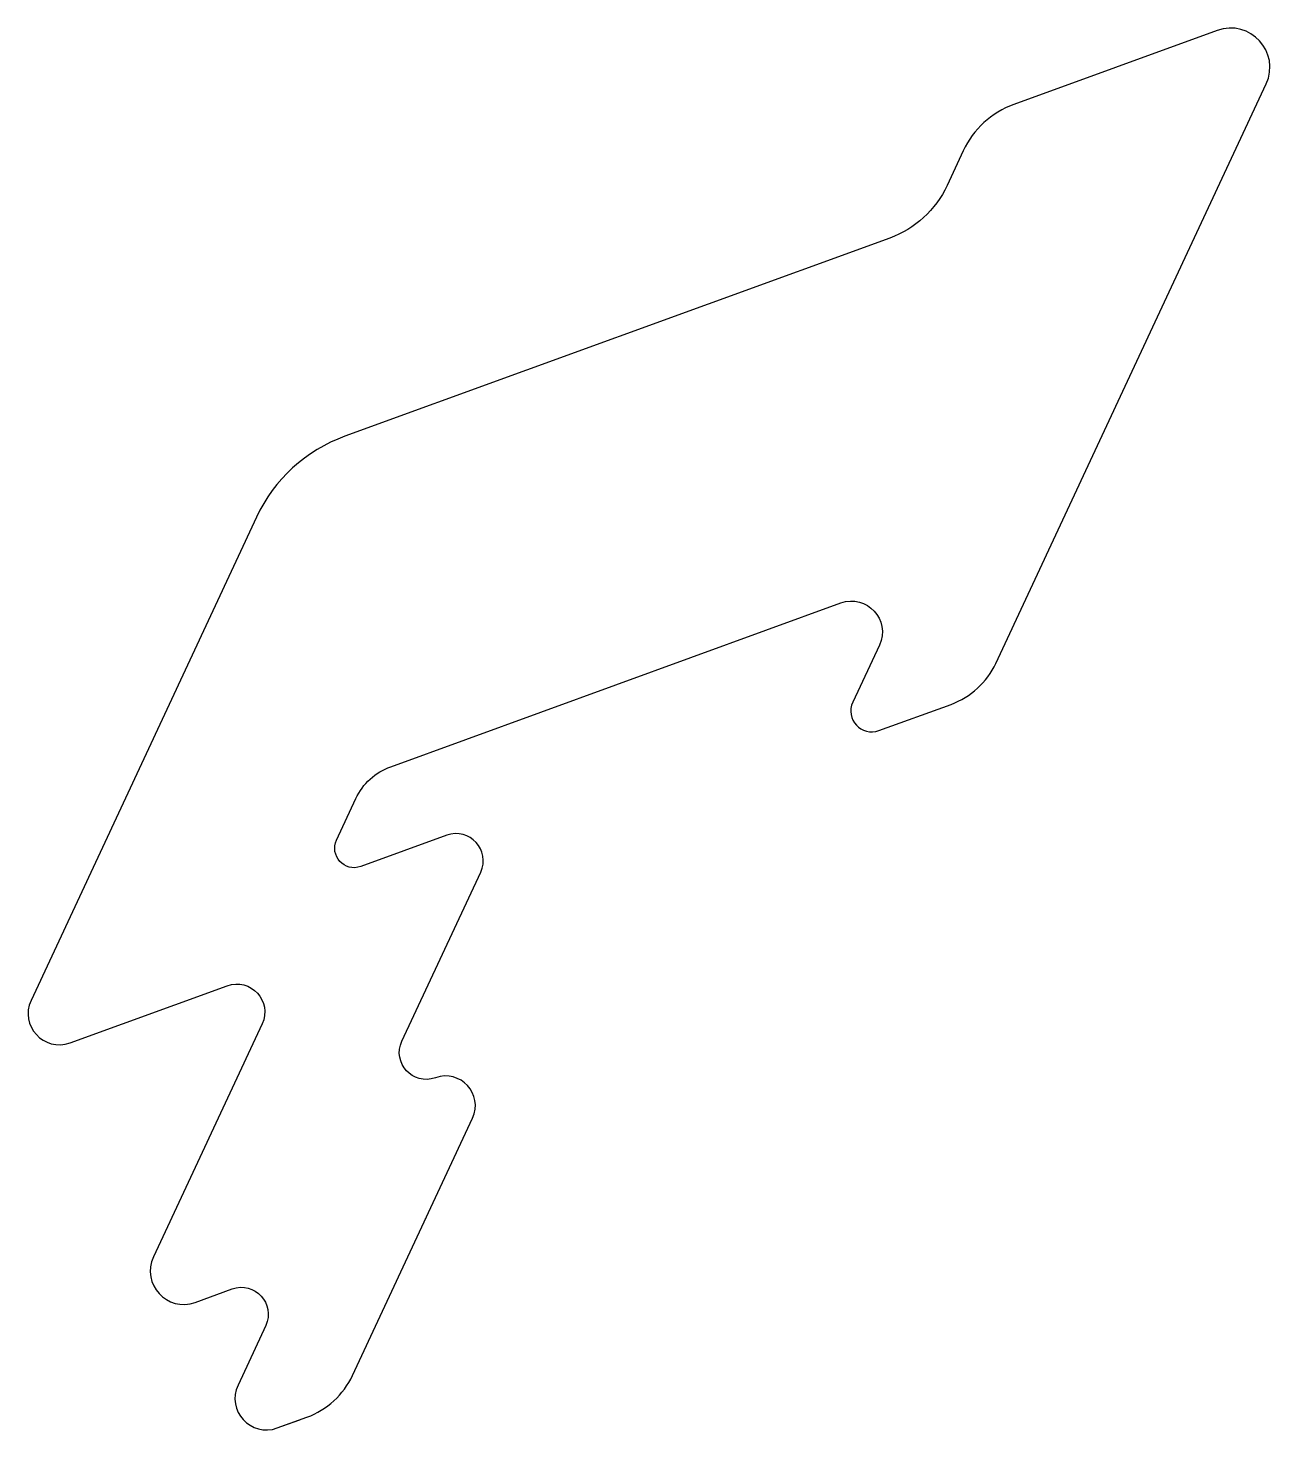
# Model space of a CAD drawing. Header units: millimetres. Extents: x -1510 to -1195, y -209 to 145.
import ezdxf

# ---------------------------------------------------------------- set-up
doc = ezdxf.new("R2010")
doc.units = ezdxf.units.MM
doc.layers.get('0').update_dxf_attribs({"linetype": 'CONTINUOUS'})

msp = doc.modelspace()

# ---------------------------------------------------------------- linework, layer by layer
for p, q in [((-1208.83, 144.8), (-1260.28, 126.07)), ((-1264.83, -15.4), (-1196.43, 131.27)), ((-1273.05, 114.37), (-1277.15, 105.57)), ((-1291.67, 92.26), (-1429.51, 42.09)), ((-1451.87, 21.6), (-1508.91, -100.72)), ((-1417.93, -41.56), (-1304.05, -0.11)), ((-1294.29, -10.77), (-1301.01, -25.19)), ((-1294.39, -32.42), (-1276.16, -25.78)), ((-1431.62, -60.12), (-1426.72, -49.61)), ((-1403.76, -58.91), (-1425.48, -66.82)), ((-1415.09, -111.05), (-1395.16, -68.3)), ((-1499.05, -111.48), (-1459.32, -97.03)), ((-1450.46, -106.69), (-1477.95, -165.63)), ((-1427.59, -195.68), (-1397.22, -130.55)), ((-1409.19, -155.99), (-1409.06, -155.94)), ((-1467.37, -177.17), (-1458.05, -173.78)), ((-1449.55, -183.05), (-1456.56, -198.1)), ((-1446.63, -208.97), (-1440.91, -206.89)), ((-1446.61, -208.96), (-1439.11, -206.23))]:
    msp.add_line(p, q)
for points in [[(-1196.43, 131.27), (-1192.69, 139.29), (-1200.51, 147.82), (-1208.83, 144.8)], [(-1260.28, 126.07), (-1265.92, 124.02), (-1270.51, 119.81), (-1273.05, 114.37)], [(-1277.15, 105.57), (-1280.04, 99.38), (-1285.26, 94.6), (-1291.67, 92.26)], [(-1429.51, 42.09), (-1439.39, 38.5), (-1447.43, 31.13), (-1451.87, 21.6)], [(-1304.05, -0.11), (-1297.5, 2.28), (-1291.34, -4.45), (-1294.29, -10.77)], [(-1276.16, -25.78), (-1271.15, -23.96), (-1267.08, -20.23), (-1264.83, -15.4)], [(-1301.01, -25.19), (-1303.01, -29.48), (-1298.83, -34.04), (-1294.39, -32.42)], [(-1426.72, -49.61), (-1424.97, -45.86), (-1421.81, -42.97), (-1417.93, -41.56)], [(-1425.48, -66.82), (-1429.6, -68.32), (-1433.47, -64.09), (-1431.62, -60.12)], [(-1395.16, -68.3), (-1392.56, -62.73), (-1397.99, -56.81), (-1403.76, -58.91)], [(-1459.32, -97.03), (-1453.38, -94.86), (-1447.79, -100.96), (-1450.46, -106.69)], [(-1508.91, -100.72), (-1511.89, -107.1), (-1505.66, -113.89), (-1499.05, -111.48)], [(-1406.6, -120.32), (-1412.3, -122.39), (-1417.65, -116.55), (-1415.09, -111.05)], [(-1397.22, -130.55), (-1394.39, -124.49), (-1400.31, -118.03), (-1406.6, -120.32)], [(-1477.95, -165.63), (-1481.14, -172.47), (-1474.47, -179.75), (-1467.37, -177.17)], [(-1458.05, -173.78), (-1452.35, -171.7), (-1446.98, -177.56), (-1449.55, -183.05)], [(-1456.56, -198.1), (-1459.57, -204.54), (-1453.29, -211.39), (-1446.61, -208.96)], [(-1439.11, -206.23), (-1434.02, -204.38), (-1429.88, -200.59), (-1427.59, -195.68)]]:
    msp.add_open_spline(points, degree=3)

doc.saveas('drawing.dxf')
